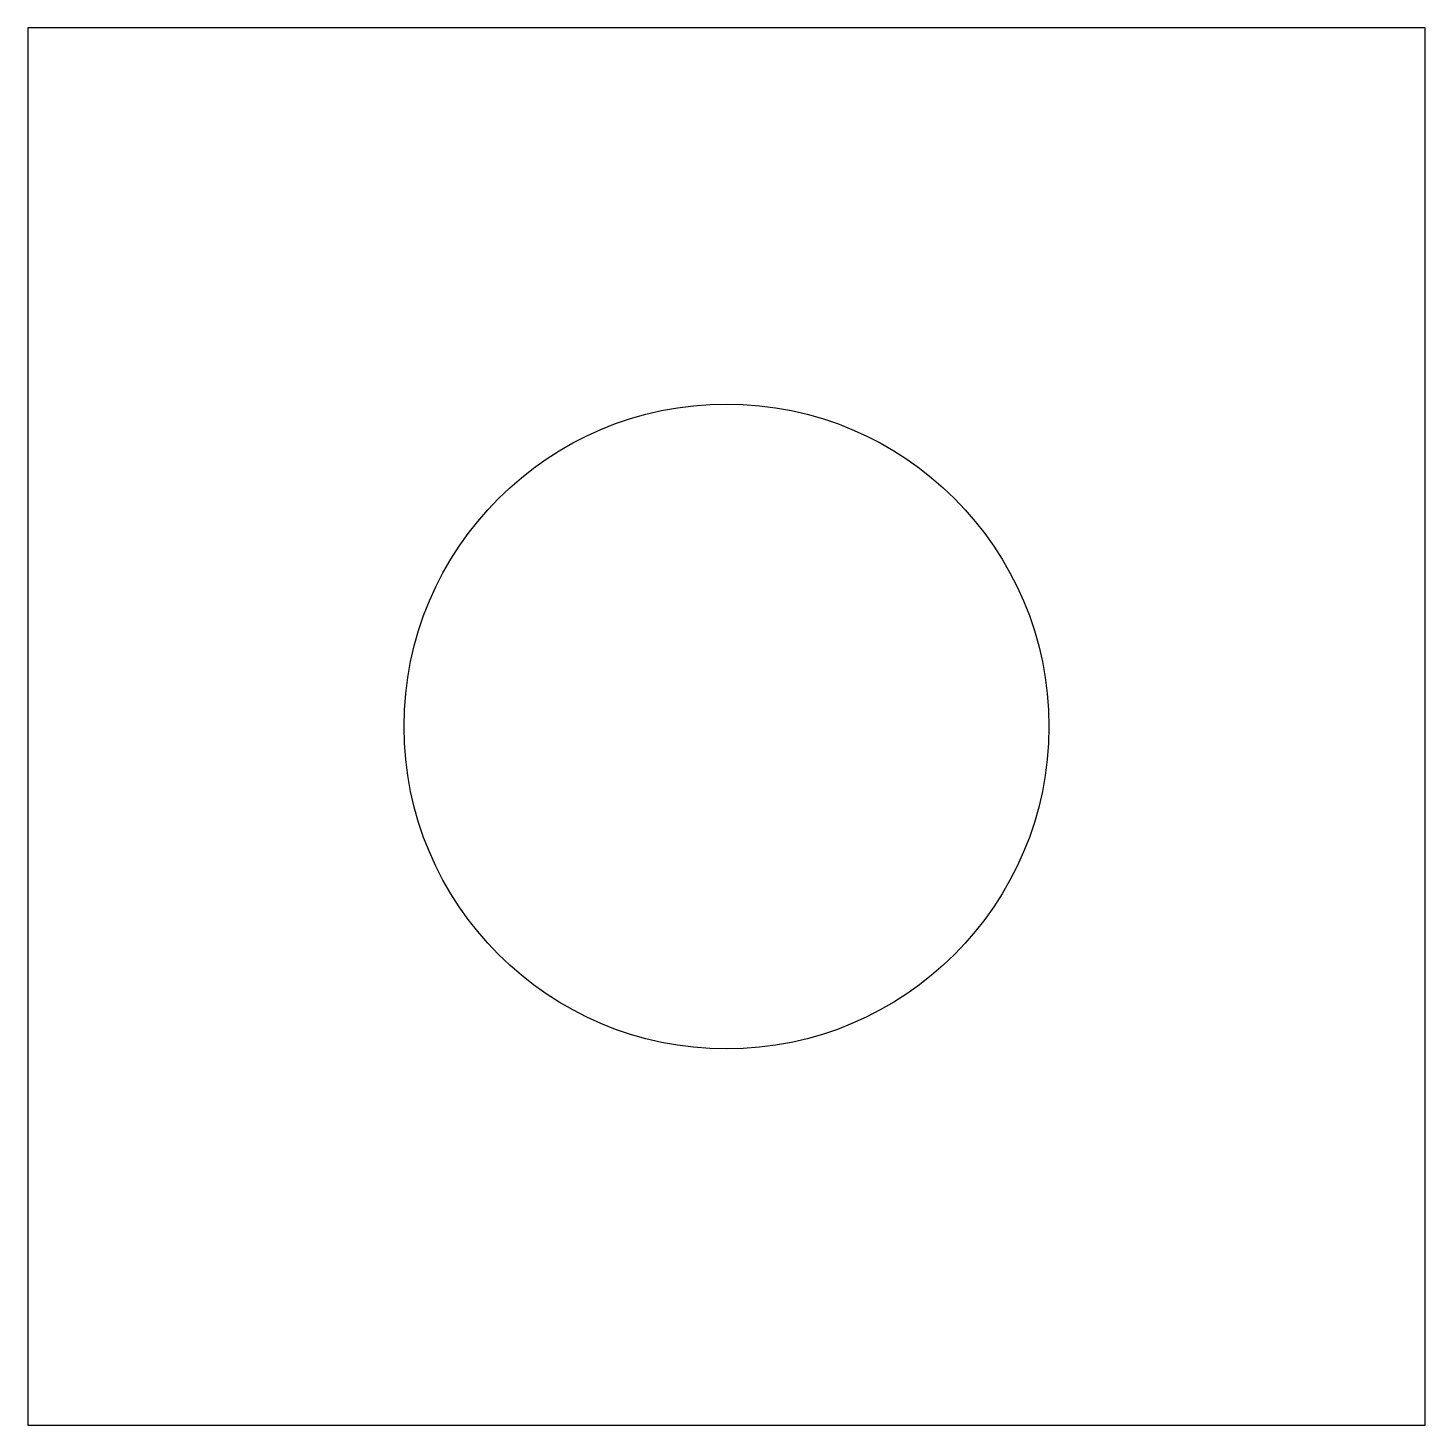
# Model space of a CAD drawing. Header units: millimetres. Extents: x 186.98 to 193.48, y 178.34 to 184.84.
import ezdxf

# ---------------------------------------------------------------- set-up
doc = ezdxf.new("R2010")
doc.units = ezdxf.units.MM
doc.layers.add('Default', color=7, linetype='Continuous')

msp = doc.modelspace()

# ---------------------------------------------------------------- linework, layer by layer
at = {"layer": 'Default', "color": 7, "linetype": 'Continuous'}
for p, q in [((193.4809, 184.8393), (186.9809, 184.8393)), ((186.9809, 184.8393), (186.9809, 178.3393)), ((193.4809, 178.3393), (193.4809, 184.8393)), ((186.9809, 178.3393), (193.4809, 178.3393))]:
    msp.add_line(p, q, dxfattribs=at)
msp.add_circle((190.2309, 181.5893), 1.5, dxfattribs=at)

doc.saveas('drawing.dxf')
